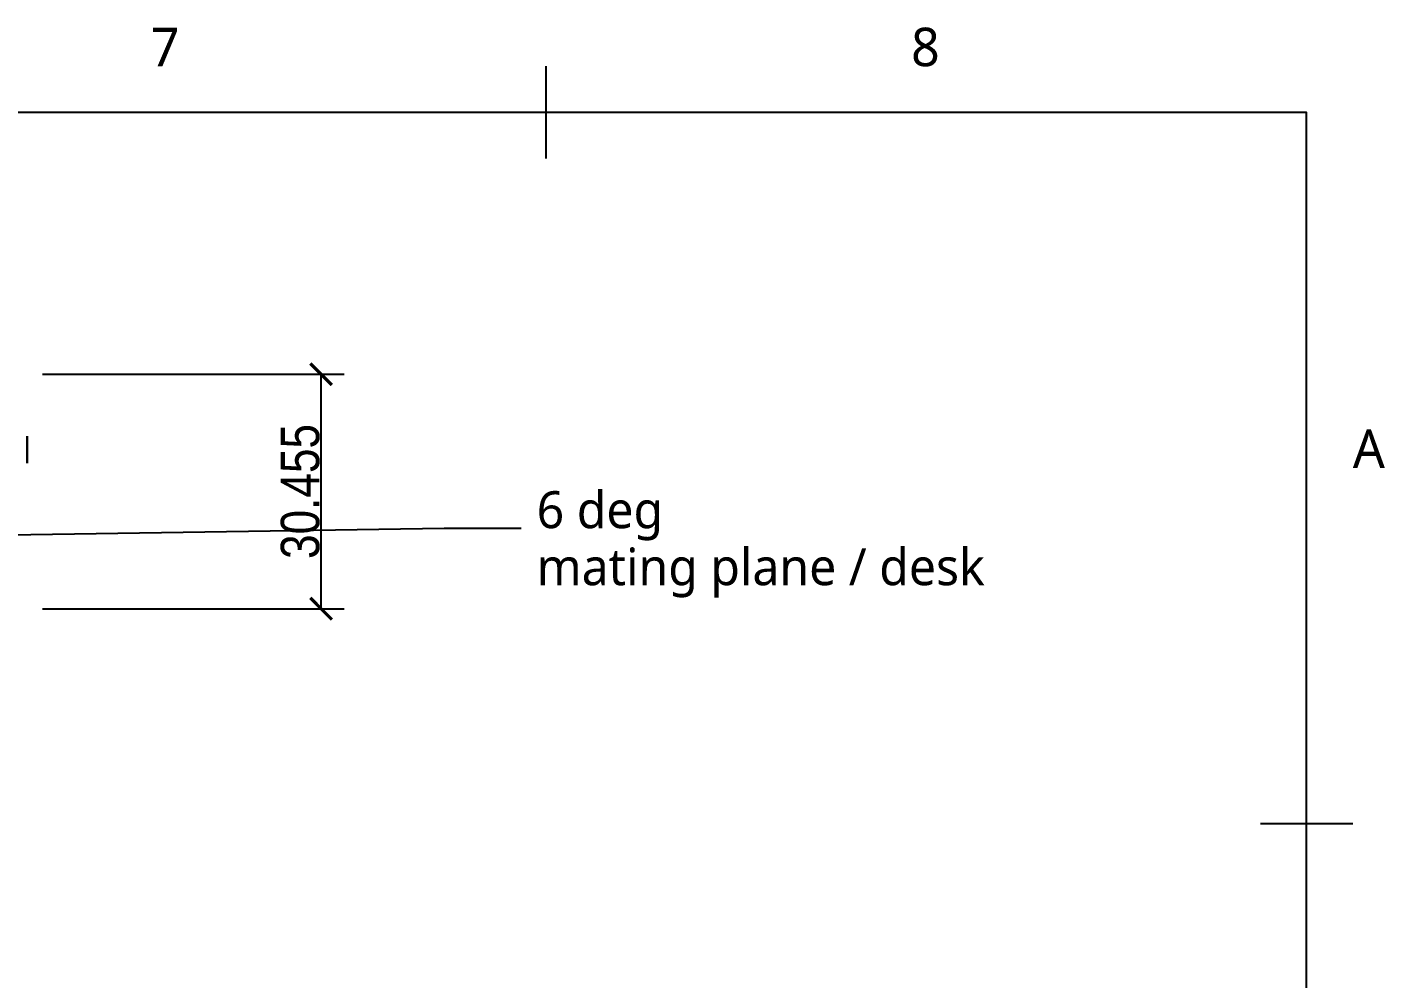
# Model space of a CAD drawing. Header units: millimetres. Extents: x 9 to 415, y 5 to 293.
# Drawn here: x 326.9 to 415.1, y 230.7 to 292.5 of the extents above; entities that cross this region are included whole.
import ezdxf

# ---------------------------------------------------------------- set-up
doc = ezdxf.new("R2010")
doc.units = ezdxf.units.MM
for name, color, linetype in [('DIMENSIONS', 7, 'Continuous'), ('NOTES', 7, 'Continuous'), ('VISIBLE', 7, 'Continuous')]:
    doc.layers.add(name, color=color, linetype=linetype)
doc.styles.add('OpenSans', font='OpenSans-Regular.ttf')
doc.styles.add('OpenSansCondensed-Light', font='OpenSansCondensed-Light.ttf')
doc.dimstyles.new('EZDXF', dxfattribs={"dimtxt": 0.25, "dimasz": 0.175, "dimexe": 0.375, "dimexo": 0.125, "dimgap": 0.1, "dimtad": 1, "dimlfac": 100, "dimzin": 12, "dimdsep": 46, "dimtxsty": 'OpenSansCondensed-Light', "dimblk": 'ARCHTICK', "dimcen": 2.5, "dimazin": 3, "dimtfac": 0.5, "dimtmove": 2, "dimatfit": 3})

# ---------------------------------------------------------------- blocks, each defined once
blk = doc.blocks.new('_ARCHTICK')
at = {"color": 0, "linetype": 'BYBLOCK', "const_width": 0.15}
blk.add_lwpolyline([(-0.5, -0.5), (0.5, 0.5)], dxfattribs=at)

msp = doc.modelspace()

# ---------------------------------------------------------------- linework, layer by layer
at = {"layer": 'DIMENSIONS'}
msp.add_lwpolyline([(289, 259), (354, 260), (359, 260)], dxfattribs=at)
at = {"layer": 'VISIBLE'}
for points in [[(360.625, 284), (360.625, 290)], [(15, 10), (410, 10), (410, 287), (15, 287), (15, 10)], [(326.9125, 264.22), (326.9125, 264.231), (326.9125, 264.26388), (326.9125, 264.3182), (326.9125, 264.3933), (326.9125, 264.48823), (326.9125, 264.60179), (326.9125, 264.73256), (326.9125, 264.87889), (326.9125, 265.03894), (326.9125, 265.2107), (326.9125, 265.39201), (326.9125, 265.58059), (326.9125, 265.77406), (326.9125, 265.97)], [(326.9125, 265.97), (326.9125, 265.77406), (326.9125, 265.58059), (326.9125, 265.39201), (326.9125, 265.2107), (326.9125, 265.03894), (326.9125, 264.87889), (326.9125, 264.73256), (326.9125, 264.60179), (326.9125, 264.48823), (326.9125, 264.3933), (326.9125, 264.3182), (326.9125, 264.26388), (326.9125, 264.231), (326.9125, 264.22)], [(407, 240.83333), (413, 240.83333)]]:
    msp.add_lwpolyline(points, dxfattribs=at)

# ---------------------------------------------------------------- texts
at = {"layer": 'NOTES', "style": 'OpenSans'}
for s, height, p in [('7', 2.5, (334.9375, 290)), ('8', 2.5, (384.3125, 290)), ('A', 2.5, (413, 263.91667)), ('6 deg', 2.4, (360, 260)), ('mating plane / desk', 2.4, (360, 256.3))]:
    msp.add_text(s, height=height, dxfattribs=at).set_placement(p)

# ---------------------------------------------------------------- dimensions: what is measured, and where the dimension line sits
at = {"layer": 'DIMENSIONS'}
msp.add_linear_dim(base=(346, 254.77253), p1=(326.9125, 254.77253), p2=(326.9125, 270), angle=90, text='30.455', dimstyle='EZDXF', override={"dimtxt": 2.5, "dimasz": 1.4, "dimexe": 1.5, "dimexo": 1, "dimtad": 1, "dimdec": 3, "dimlfac": 2, "dimzin": 8}, dxfattribs=at).render()

doc.saveas('drawing.dxf')
